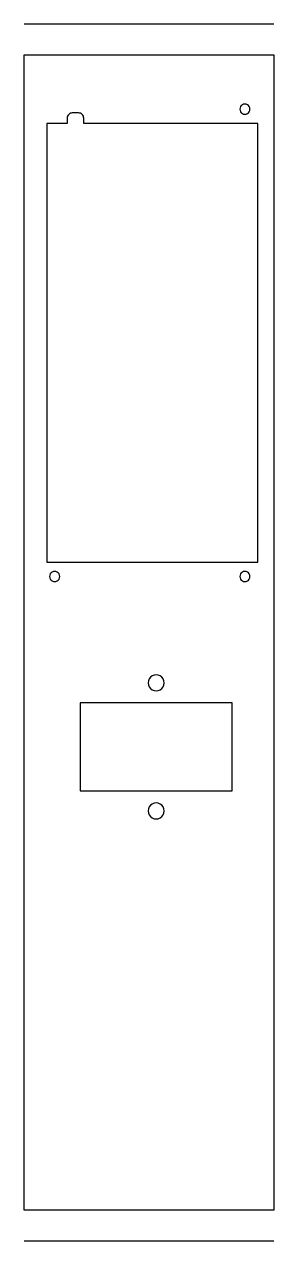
# Model space of a CAD drawing. Extents: x 66 to 144, y -34 to 346.
import ezdxf

# ---------------------------------------------------------------- set-up
doc = ezdxf.new("R2010")
doc.units = 0
doc.layers.add('Layer_1', color=7, linetype='CONTINUOUS')

msp = doc.modelspace()

# ---------------------------------------------------------------- linework, layer by layer
at = {"layer": 'Layer_1', "color": 7}
for points in [[(144.07738, 346.482141), (66.077382, 346.482141)], [(79.48988, 317.211142), (79.48988, 315.482143), (73.077381, 315.482143), (73.077381, 178.48214), (139.07738, 178.48214)], [(83.07738, 318.798642), (81.07738, 318.798642)], [(139.07738, 178.48214), (139.07738, 315.482143), (84.66488, 315.482143)], [(66.077382, -33.51785), (144.07738, -33.51785)]]:
    msp.add_lwpolyline(points, dxfattribs=at)
for points in [[(144.07738, 336.982142), (144.07738, -24.01785), (66.077382, -24.01785), (66.077382, 336.982142)], [(136.66488, 319.982141)], [(77.164881, 173.98213)], [(136.66488, 173.98213)], [(109.82738, 140.73216)], [(131.07738, 134.48214), (83.57738, 134.48214), (83.57738, 106.98214), (131.07738, 106.98214)], [(109.82738, 100.73216)]]:
    msp.add_lwpolyline(points, close=True, dxfattribs=at)
for points in [[(134.28363, 321.356956), (133.792456, 321.073377), (133.48988, 320.5493), (133.48988, 319.982141)], [(133.48988, 319.982141), (133.48988, 319.414982), (133.792456, 318.890905), (134.28363, 318.607326)], [(135.87113, 321.356956), (135.379956, 321.640536), (134.774804, 321.640536), (134.28363, 321.356956)], [(136.66488, 319.982141), (136.66488, 320.5493), (136.362304, 321.073377), (135.87113, 321.356956)], [(135.87113, 318.607326), (136.362304, 318.890905), (136.66488, 319.414982), (136.66488, 319.982141)], [(79.954848, 318.333674), (79.657134, 318.03596), (79.48988, 317.632173), (79.48988, 317.211142)], [(81.07738, 318.798642), (80.656349, 318.798642), (80.252562, 318.631388), (79.954848, 318.333674)], [(84.199912, 318.333674), (83.902198, 318.631388), (83.498411, 318.798642), (83.07738, 318.798642)], [(84.66488, 317.211142), (84.66488, 317.632173), (84.497626, 318.03596), (84.199912, 318.333674)], [(84.66488, 315.482143), (84.66488, 315.482143), (84.66488, 317.211142), (84.66488, 317.211142)], [(134.28363, 318.607326), (134.774804, 318.323746), (135.379956, 318.323746), (135.87113, 318.607326)], [(74.783631, 175.356945), (74.292457, 175.073366), (73.989881, 174.549289), (73.989881, 173.98213)], [(76.371131, 175.356945), (75.879957, 175.640525), (75.274805, 175.640525), (74.783631, 175.356945)], [(77.164881, 173.98213), (77.164881, 174.549289), (76.862305, 175.073366), (76.371131, 175.356945)], [(134.28363, 175.356945), (133.792456, 175.073366), (133.48988, 174.549289), (133.48988, 173.98213)], [(135.87113, 175.356945), (135.379956, 175.640525), (134.774804, 175.640525), (134.28363, 175.356945)], [(136.66488, 173.98213), (136.66488, 174.549289), (136.362304, 175.073366), (135.87113, 175.356945)], [(73.989881, 173.98213), (73.989881, 173.414971), (74.292457, 172.890894), (74.783631, 172.607315)], [(74.783631, 172.607315), (75.274805, 172.323735), (75.879957, 172.323735), (76.371131, 172.607315)], [(76.371131, 172.607315), (76.862305, 172.890894), (77.164881, 173.414971), (77.164881, 173.98213)], [(133.48988, 173.98213), (133.48988, 173.414971), (133.792456, 172.890894), (134.28363, 172.607315)], [(134.28363, 172.607315), (134.774804, 172.323735), (135.379956, 172.323735), (135.87113, 172.607315)], [(135.87113, 172.607315), (136.362304, 172.890894), (136.66488, 173.414971), (136.66488, 173.98213)], [(106.07738, 142.897224), (105.303877, 142.450642), (104.82738, 141.625324), (104.82738, 140.73216)], [(104.82738, 140.73216), (104.82738, 139.838996), (105.303877, 139.013678), (106.07738, 138.567096)], [(108.57738, 142.897224), (107.803877, 143.343805), (106.850883, 143.343805), (106.07738, 142.897224)], [(109.82738, 140.73216), (109.82738, 141.625324), (109.350883, 142.450642), (108.57738, 142.897224)], [(108.57738, 138.567096), (109.350883, 139.013678), (109.82738, 139.838996), (109.82738, 140.73216)], [(106.07738, 138.567096), (106.850883, 138.120515), (107.803877, 138.120515), (108.57738, 138.567096)], [(106.07738, 102.897224), (105.303877, 102.450642), (104.82738, 101.625324), (104.82738, 100.73216)], [(108.57738, 102.897224), (107.803877, 103.343805), (106.850883, 103.343805), (106.07738, 102.897224)], [(109.82738, 100.73216), (109.82738, 101.625324), (109.350883, 102.450642), (108.57738, 102.897224)], [(104.82738, 100.73216), (104.82738, 99.838996), (105.303877, 99.013678), (106.07738, 98.567096)], [(108.57738, 98.567096), (109.350883, 99.013678), (109.82738, 99.838996), (109.82738, 100.73216)], [(106.07738, 98.567096), (106.850883, 98.120515), (107.803877, 98.120515), (108.57738, 98.567096)]]:
    msp.add_open_spline(points, degree=3, dxfattribs=at)

doc.saveas('drawing.dxf')
